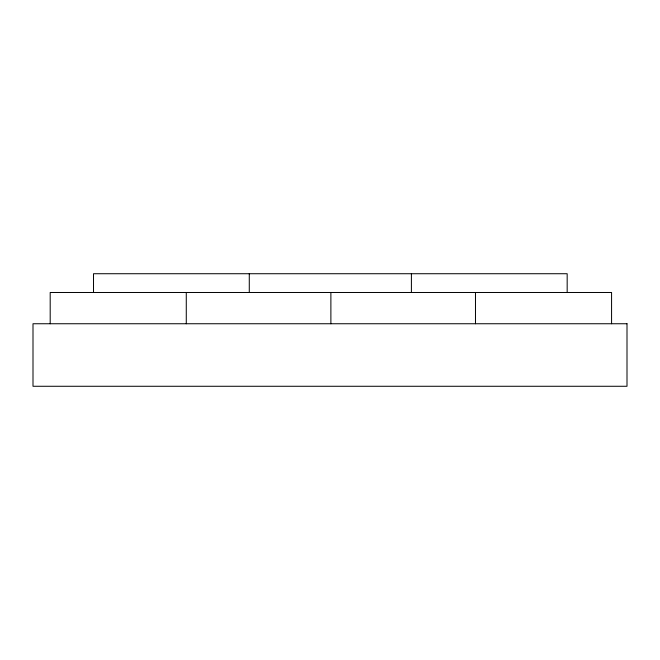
<?xml version="1.0" encoding="UTF-8"?>
<svg xmlns="http://www.w3.org/2000/svg" width="660" height="660" viewBox="0 0 660 660"><rect width="100%" height="100%" fill="white"/><g stroke="black" fill="none" stroke-linecap="round" stroke-linejoin="round"><path stroke-width="0.99" d="M611.572 323.746L611.572 292.487L50.193 292.487L50.193 323.746M567.171 292.487L567.171 273.727L93.514 273.727L93.514 292.487M475.481 292.487L475.481 323.746M411.403 273.727L411.403 292.487M330.883 292.487L330.883 323.746M249.282 273.727L249.282 292.487M186.277 292.487L186.277 323.746M627 323.746L33 323.746L33 386.273L627 386.273L627 323.746"/></g></svg>
